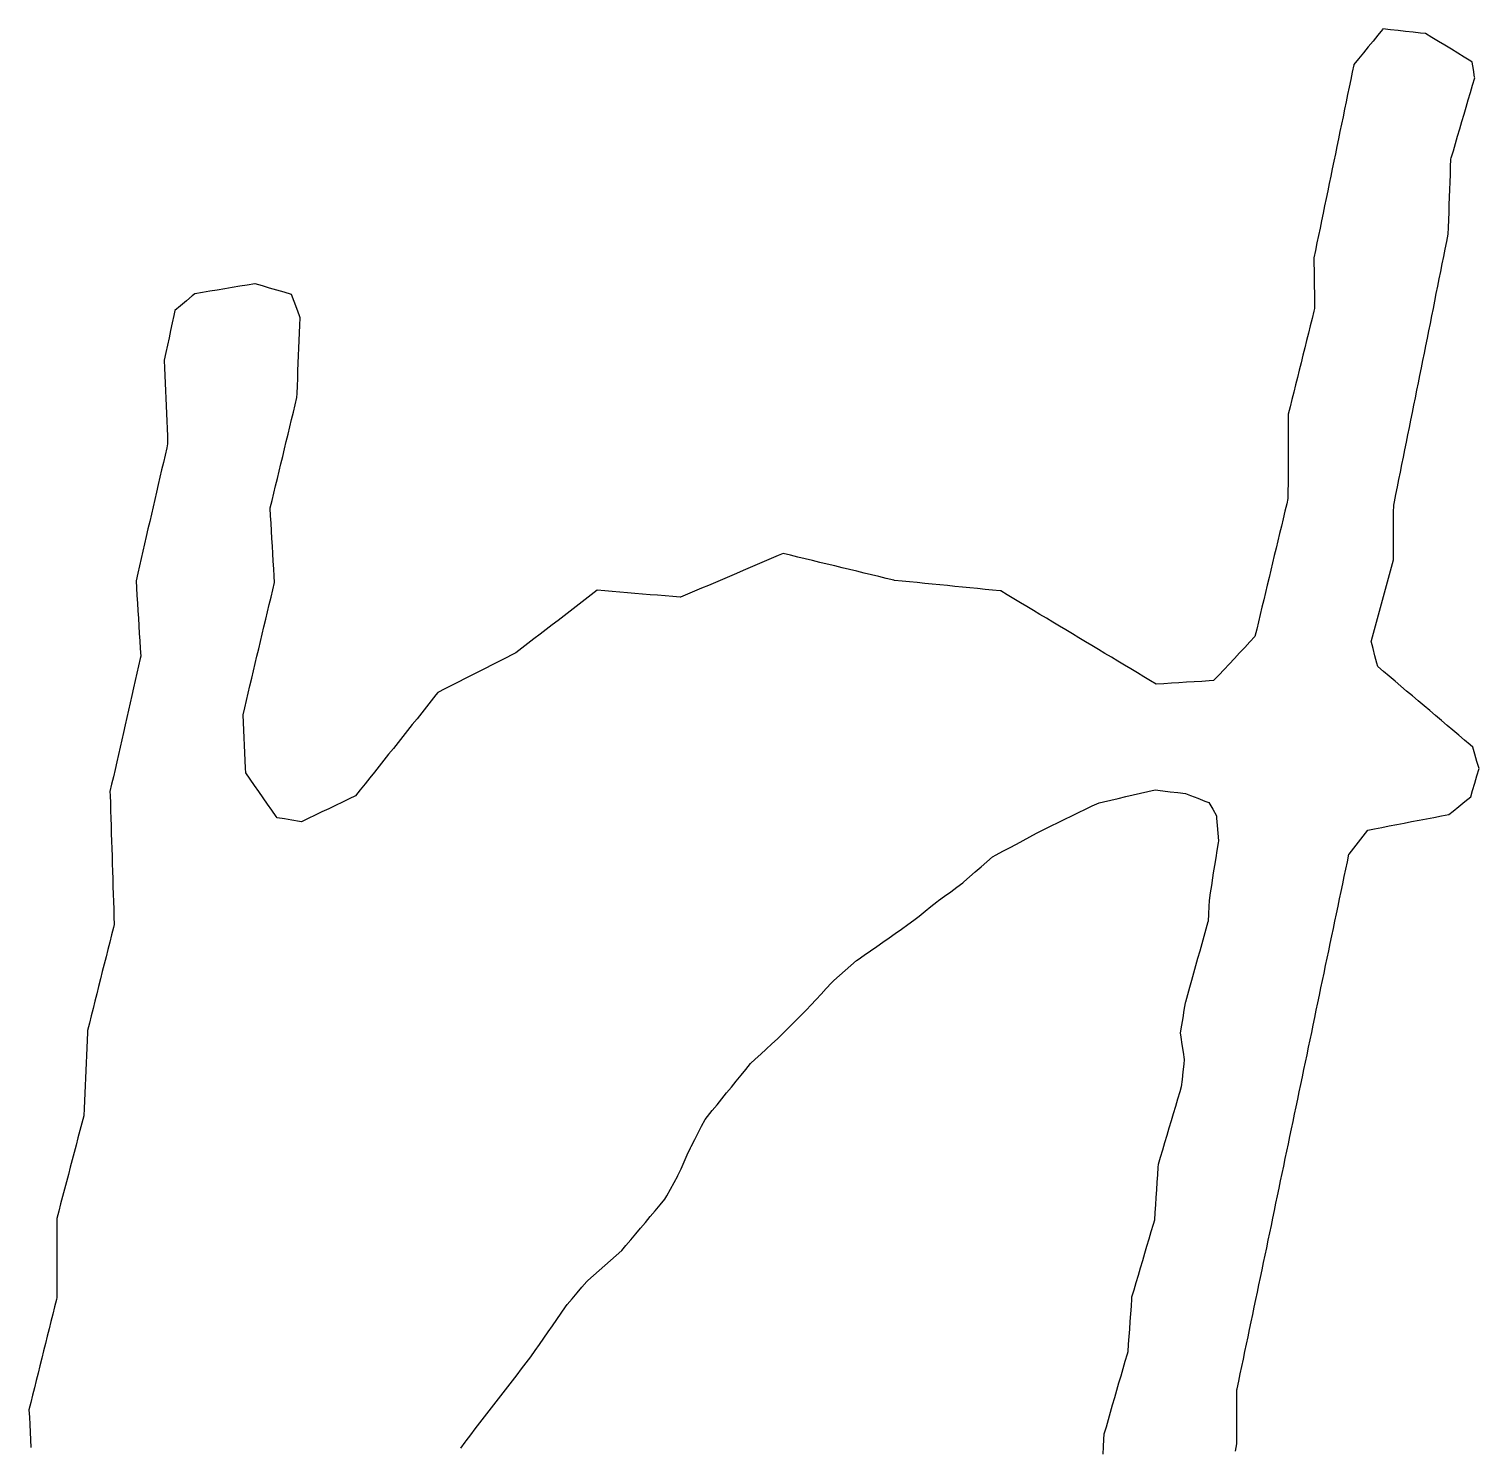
# Model space of a CAD drawing. Header units: millimetres. Extents: x 257 to 2289, y 96 to 1983.
# Drawn here: x 1340.1 to 1531.2, y 1755.3 to 1942.3 of the extents above; entities that cross this region are included whole.
import ezdxf

# ---------------------------------------------------------------- set-up
doc = ezdxf.new("R2010")
doc.units = ezdxf.units.MM
for name, color, linetype in [('ALL_HOLES', 1, 'Continuous'), ('ALL_ISLANDS', 7, 'Continuous'), ('OUTLINE_ISLAND_01', 7, 'Continuous'), ('OUTLINE_ISLAND_01_HOLE_104', 1, 'Continuous')]:
    doc.layers.add(name, color=color, linetype=linetype)

msp = doc.modelspace()

# ---------------------------------------------------------------- linework, layer by layer
at = {"layer": 'ALL_HOLES'}
msp.add_lwpolyline([(1396.9924, 1755.1175), (1397.5514, 1755.9466), (1397.6708, 1756.1013), (1398.2817, 1756.893), (1398.8926, 1757.6847), (1399.5035, 1758.4764), (1400.1144, 1759.2681), (1400.7254, 1760.0598), (1401.3363, 1760.8515), (1401.9472, 1761.6432), (1402.5581, 1762.435), (1403.169, 1763.2267), (1403.7799, 1764.0184), (1404.3908, 1764.8101), (1405.0017, 1765.6018), (1405.6126, 1766.3935), (1406.2235, 1767.1852), (1406.7842, 1767.997), (1407.3524, 1768.8199), (1407.9207, 1769.6427), (1408.4889, 1770.4656), (1409.0572, 1771.2884), (1409.6254, 1772.1113), (1410.1937, 1772.9341), (1410.762, 1773.757), (1411.0188, 1774.064), (1411.6605, 1774.8309), (1412.3022, 1775.5979), (1412.9439, 1776.3648), (1413.5857, 1777.1318), (1413.7041, 1777.236), (1414.4546, 1777.8969), (1415.2051, 1778.5577), (1415.9557, 1779.2186), (1416.7062, 1779.8794), (1417.4567, 1780.5402), (1418.2072, 1781.2011), (1418.7483, 1781.847), (1419.3905, 1782.6136), (1420.0327, 1783.3801), (1420.6748, 1784.1467), (1421.317, 1784.9133), (1421.9592, 1785.6798), (1422.6013, 1786.4464), (1423.2435, 1787.213), (1423.8857, 1787.9795), (1424.13, 1788.4202), (1424.6148, 1789.2948), (1425.0997, 1790.1694), (1425.5846, 1791.044), (1425.5994, 1791.0768), (1426.0119, 1791.9878), (1426.4244, 1792.8987), (1426.8369, 1793.8097), (1427.2495, 1794.7206), (1427.3581, 1794.9328), (1427.814, 1795.8228), (1428.2698, 1796.7129), (1428.7256, 1797.603), (1429.1815, 1798.493), (1429.4945, 1798.8775), (1430.1259, 1799.653), (1430.7572, 1800.4285), (1431.3886, 1801.204), (1432.0199, 1801.9795), (1432.6513, 1802.755), (1433.2826, 1803.5305), (1433.914, 1804.306), (1434.5453, 1805.0815), (1435.1767, 1805.857), (1435.7797, 1806.4129), (1436.5148, 1807.0908), (1437.25, 1807.7687), (1437.9852, 1808.4466), (1438.7204, 1809.1245), (1439.0122, 1809.4138), (1439.7223, 1810.1178), (1440.4324, 1810.8219), (1441.1426, 1811.526), (1441.8527, 1812.2301), (1442.5628, 1812.9341), (1443.126, 1813.549), (1443.8013, 1814.2865), (1444.4767, 1815.024), (1445.1521, 1815.7614), (1445.8275, 1816.4989), (1446.1553, 1816.7873), (1446.906, 1817.448), (1447.6567, 1818.1086), (1448.4074, 1818.7692), (1449.1581, 1819.4299), (1449.3469, 1819.5629), (1450.1643, 1820.139), (1450.9817, 1820.7151), (1451.7991, 1821.2912), (1452.6165, 1821.8673), (1453.4338, 1822.4434), (1454.2512, 1823.0195), (1455.0686, 1823.5956), (1455.886, 1824.1717), (1456.7034, 1824.7478), (1457.3989, 1825.3091), (1458.1772, 1825.9371), (1458.9554, 1826.5651), (1459.7336, 1827.1931), (1459.9354, 1827.34), (1460.7441, 1827.9282), (1461.5528, 1828.5165), (1462.3614, 1829.1048), (1463.1701, 1829.6931), (1463.2947, 1829.8023), (1464.0468, 1830.4613), (1464.7989, 1831.1204), (1465.551, 1831.7795), (1466.303, 1832.4385), (1467.0551, 1833.0976), (1467.5644, 1833.3721), (1468.4447, 1833.8465), (1469.325, 1834.3209), (1470.2052, 1834.7954), (1471.0855, 1835.2698), (1471.9658, 1835.7442), (1472.8461, 1836.2187), (1473.7264, 1836.6931), (1473.9104, 1836.7818), (1474.8113, 1837.2159), (1475.7122, 1837.65), (1476.613, 1838.0841), (1477.5139, 1838.5182), (1478.4148, 1838.9522), (1479.3156, 1839.3863), (1480.2165, 1839.8204), (1481.1174, 1840.2545), (1481.6983, 1840.3867), (1482.6734, 1840.6084), (1483.6485, 1840.8302), (1484.6237, 1841.0519), (1485.5988, 1841.2737), (1486.5739, 1841.4954), (1487.549, 1841.7172), (1488.5241, 1841.9389), (1489.5047, 1841.8222), (1490.4977, 1841.7041), (1491.4907, 1841.5859), (1492.4837, 1841.4678), (1493.1797, 1841.1977), (1494.112, 1840.8359), (1495.0442, 1840.4741), (1495.5908, 1840.262), (1496.0869, 1839.3937), (1496.5831, 1838.5255), (1496.6088, 1838.235), (1496.6968, 1837.2389), (1496.7849, 1836.2428), (1496.873, 1835.2466), (1496.8222, 1834.9492), (1496.6539, 1833.9635), (1496.4856, 1832.9777), (1496.3173, 1831.992), (1496.149, 1831.0063), (1496.0518, 1830.3363), (1495.9081, 1829.3467), (1495.7645, 1828.3571), (1495.6209, 1827.3674), (1495.579, 1826.5776), (1495.526, 1825.579), (1495.4731, 1824.5804), (1495.4592, 1824.531), (1495.1885, 1823.5683), (1494.9178, 1822.6057), (1494.6472, 1821.643), (1494.3765, 1820.6803), (1494.1058, 1819.7177), (1493.8352, 1818.755), (1493.5645, 1817.7923), (1493.2938, 1816.8296), (1493.0232, 1815.867), (1492.7525, 1814.9043), (1492.4818, 1813.9416), (1492.4692, 1813.8677), (1492.3009, 1812.882), (1492.1326, 1811.8962), (1491.9643, 1810.9105), (1491.7961, 1809.9247), (1491.8861, 1809.3384), (1492.0379, 1808.35), (1492.1898, 1807.3616), (1492.3416, 1806.3732), (1492.2713, 1805.7583), (1492.1578, 1804.7648), (1492.0443, 1803.7713), (1491.9308, 1802.7777), (1491.735, 1802.1167), (1491.4509, 1801.1579), (1491.1668, 1800.1991), (1490.8827, 1799.2403), (1490.5987, 1798.2815), (1490.3146, 1797.3227), (1490.0305, 1796.3639), (1489.7464, 1795.4051), (1489.4623, 1794.4463), (1489.1783, 1793.4875), (1488.8942, 1792.5287), (1488.8716, 1792.1987), (1488.8034, 1791.201), (1488.7353, 1790.2033), (1488.6671, 1789.2056), (1488.5989, 1788.208), (1488.5307, 1787.2103), (1488.4625, 1786.2126), (1488.3944, 1785.2149), (1488.2207, 1784.6233), (1487.9392, 1783.6637), (1487.6576, 1782.7042), (1487.376, 1781.7446), (1487.0944, 1780.7851), (1486.8129, 1779.8256), (1486.5313, 1778.866), (1486.2497, 1777.9065), (1485.9681, 1776.947), (1485.6865, 1775.9874), (1485.405, 1775.0279), (1485.3913, 1774.8385), (1485.3195, 1773.8411), (1485.2477, 1772.8437), (1485.1758, 1771.8463), (1485.104, 1770.8489), (1485.0321, 1769.8515), (1484.9603, 1768.854), (1484.8885, 1767.8566), (1484.795, 1767.5324), (1484.5182, 1766.5715), (1484.2414, 1765.6106), (1483.9645, 1764.6496), (1483.6877, 1763.6887), (1483.4109, 1762.7278), (1483.134, 1761.7669), (1482.8572, 1760.806), (1482.5804, 1759.8451), (1482.3035, 1758.8841), (1482.0267, 1757.9232), (1481.7499, 1756.9623), (1481.7124, 1756.3261), (1481.6535, 1755.3278), (1481.5947, 1754.3296)], dxfattribs=at)
at = {"layer": 'ALL_ISLANDS'}
msp.add_lwpolyline([(1499.0964, 1754.7437), (1499.2843, 1755.7259), (1499.2843, 1755.8219), (1499.2845, 1756.8219), (1499.2848, 1757.8219), (1499.285, 1758.8219), (1499.2853, 1759.8219), (1499.2855, 1760.8219), (1499.2857, 1761.8219), (1499.286, 1762.8219), (1499.3174, 1762.9721), (1499.5219, 1763.951), (1499.7264, 1764.9299), (1499.9308, 1765.9087), (1500.1353, 1766.8876), (1500.3398, 1767.8665), (1500.5443, 1768.8454), (1500.7488, 1769.8242), (1500.9533, 1770.8031), (1501.1578, 1771.782), (1501.3623, 1772.7608), (1501.5668, 1773.7397), (1501.7712, 1774.7186), (1501.9757, 1775.6974), (1502.1802, 1776.6763), (1502.3847, 1777.6552), (1502.5892, 1778.634), (1502.7937, 1779.6129), (1502.9982, 1780.5918), (1503.2027, 1781.5706), (1503.4072, 1782.5495), (1503.6117, 1783.5284), (1503.8161, 1784.5073), (1504.0206, 1785.4861), (1504.2251, 1786.465), (1504.4296, 1787.4439), (1504.6341, 1788.4227), (1504.8386, 1789.4016), (1505.0431, 1790.3805), (1505.2476, 1791.3593), (1505.4521, 1792.3382), (1505.6565, 1793.3171), (1505.861, 1794.2959), (1506.0655, 1795.2748), (1506.27, 1796.2537), (1506.4745, 1797.2326), (1506.679, 1798.2114), (1506.8835, 1799.1903), (1507.088, 1800.1692), (1507.2925, 1801.148), (1507.4969, 1802.1269), (1507.7014, 1803.1058), (1507.9059, 1804.0846), (1508.1104, 1805.0635), (1508.3149, 1806.0424), (1508.5194, 1807.0212), (1508.7239, 1808.0001), (1508.9284, 1808.979), (1509.1329, 1809.9578), (1509.3374, 1810.9367), (1509.5418, 1811.9156), (1509.7463, 1812.8945), (1509.9508, 1813.8733), (1510.1553, 1814.8522), (1510.3598, 1815.8311), (1510.5643, 1816.8099), (1510.7688, 1817.7888), (1510.9733, 1818.7677), (1511.1778, 1819.7465), (1511.3822, 1820.7254), (1511.5867, 1821.7043), (1511.7912, 1822.6831), (1511.9957, 1823.662), (1512.2002, 1824.6409), (1512.4047, 1825.6197), (1512.6092, 1826.5986), (1512.8137, 1827.5775), (1513.0182, 1828.5564), (1513.2226, 1829.5352), (1513.4271, 1830.5141), (1513.6316, 1831.493), (1513.8361, 1832.4718), (1514.0406, 1833.4507), (1514.0697, 1833.4882), (1514.6825, 1834.2785), (1515.2952, 1835.0688), (1515.908, 1835.859), (1516.5207, 1836.6493), (1517.3969, 1836.8169), (1518.3791, 1837.0047), (1519.3613, 1837.1926), (1520.3435, 1837.3805), (1521.3257, 1837.5684), (1522.3079, 1837.7562), (1523.29, 1837.9441), (1524.2722, 1838.132), (1525.2544, 1838.3198), (1526.2366, 1838.5077), (1527.2188, 1838.6956), (1527.7698, 1839.1414), (1528.5471, 1839.7705), (1529.3245, 1840.3996), (1530.1018, 1841.0286), (1530.3491, 1841.877), (1530.6289, 1842.8371), (1530.9086, 1843.7971), (1531.1884, 1844.7572), (1530.9189, 1845.6768), (1530.6377, 1846.6365), (1530.3565, 1847.5961), (1530.0394, 1847.8653), (1529.277, 1848.5124), (1528.5146, 1849.1595), (1527.7522, 1849.8066), (1526.9898, 1850.4537), (1526.2274, 1851.1008), (1525.465, 1851.7479), (1524.7026, 1852.395), (1523.9402, 1853.0421), (1523.1778, 1853.6892), (1522.4154, 1854.3364), (1521.653, 1854.9835), (1520.8906, 1855.6306), (1520.1282, 1856.2777), (1519.3658, 1856.9248), (1518.6034, 1857.5719), (1517.841, 1858.219), (1517.727, 1858.6612), (1517.4775, 1859.6296), (1517.228, 1860.598), (1516.9785, 1861.5664), (1517.006, 1861.6667), (1517.2701, 1862.6312), (1517.5343, 1863.5957), (1517.7984, 1864.5602), (1518.0626, 1865.5247), (1518.3267, 1866.4891), (1518.5909, 1867.4536), (1518.855, 1868.4181), (1519.1192, 1869.3826), (1519.3833, 1870.3471), (1519.6475, 1871.3116), (1519.9117, 1872.276), (1519.9127, 1872.5089), (1519.9171, 1873.5089), (1519.9216, 1874.5089), (1519.926, 1875.5089), (1519.9305, 1876.5089), (1519.9349, 1877.5089), (1519.9393, 1878.5089), (1519.9438, 1879.5088), (1520.0304, 1879.9385), (1520.2281, 1880.9188), (1520.4257, 1881.8991), (1520.6234, 1882.8794), (1520.821, 1883.8596), (1521.0186, 1884.8399), (1521.2163, 1885.8202), (1521.4139, 1886.8005), (1521.6116, 1887.7807), (1521.8092, 1888.761), (1522.0069, 1889.7413), (1522.2045, 1890.7216), (1522.4021, 1891.7018), (1522.5998, 1892.6821), (1522.7974, 1893.6624), (1522.9951, 1894.6426), (1523.1927, 1895.6229), (1523.3904, 1896.6032), (1523.588, 1897.5835), (1523.7857, 1898.5637), (1523.9833, 1899.544), (1524.1809, 1900.5243), (1524.3786, 1901.5046), (1524.5762, 1902.4848), (1524.7739, 1903.4651), (1524.9715, 1904.4454), (1525.1692, 1905.4257), (1525.3668, 1906.4059), (1525.5644, 1907.3862), (1525.7621, 1908.3665), (1525.9597, 1909.3468), (1526.1574, 1910.327), (1526.355, 1911.3073), (1526.5527, 1912.2876), (1526.7503, 1913.2679), (1526.9479, 1914.2481), (1527.1456, 1915.2284), (1527.1752, 1916.11), (1527.2088, 1917.1095), (1527.2423, 1918.1089), (1527.2759, 1919.1084), (1527.3095, 1920.1078), (1527.343, 1921.1072), (1527.3766, 1922.1067), (1527.4102, 1923.1061), (1527.4437, 1924.1055), (1527.4773, 1925.105), (1527.5275, 1925.2764), (1527.8084, 1926.2361), (1528.0893, 1927.1959), (1528.3703, 1928.1556), (1528.6512, 1929.1153), (1528.9321, 1930.075), (1529.213, 1931.0348), (1529.494, 1931.9945), (1529.7749, 1932.9542), (1530.0558, 1933.914), (1530.3367, 1934.8737), (1530.6177, 1935.8334), (1530.5997, 1935.9543), (1530.4525, 1936.9434), (1530.3052, 1937.9325), (1530.1065, 1938.0533), (1529.2521, 1938.573), (1528.3977, 1939.0926), (1527.5433, 1939.6122), (1526.6889, 1940.1318), (1525.8345, 1940.6514), (1524.9801, 1941.171), (1524.1257, 1941.6906), (1523.4993, 1941.7574), (1522.505, 1941.8634), (1521.5106, 1941.9694), (1520.5162, 1942.0754), (1519.5219, 1942.1814), (1518.5275, 1942.2874), (1518.4882, 1942.2394), (1517.8545, 1941.4659), (1517.2207, 1940.6924), (1516.5869, 1939.9189), (1515.9531, 1939.1454), (1515.3193, 1938.3719), (1514.6856, 1937.5983), (1514.6806, 1937.5742), (1514.4785, 1936.5949), (1514.2763, 1935.6155), (1514.0742, 1934.6362), (1513.872, 1933.6568), (1513.6699, 1932.6775), (1513.4677, 1931.6981), (1513.2656, 1930.7188), (1513.0635, 1929.7394), (1512.8613, 1928.76), (1512.6592, 1927.7807), (1512.457, 1926.8013), (1512.2549, 1925.822), (1512.0528, 1924.8426), (1511.8506, 1923.8633), (1511.6485, 1922.8839), (1511.4463, 1921.9045), (1511.2442, 1920.9252), (1511.0421, 1919.9458), (1510.8399, 1918.9665), (1510.6378, 1917.9871), (1510.4356, 1917.0078), (1510.2335, 1916.0284), (1510.0314, 1915.049), (1509.8292, 1914.0697), (1509.6271, 1913.0903), (1509.4249, 1912.111), (1509.4351, 1911.4117), (1509.4497, 1910.4118), (1509.4643, 1909.4119), (1509.4789, 1908.412), (1509.4935, 1907.4121), (1509.5081, 1906.4122), (1509.5227, 1905.4123), (1509.438, 1905.0732), (1509.1957, 1904.103), (1508.9534, 1903.1327), (1508.7112, 1902.1625), (1508.4689, 1901.1923), (1508.2266, 1900.2221), (1507.9843, 1899.2519), (1507.742, 1898.2817), (1507.4998, 1897.3115), (1507.2575, 1896.3413), (1507.0152, 1895.3711), (1506.7729, 1894.4009), (1506.5307, 1893.4307), (1506.2884, 1892.4605), (1506.0461, 1891.4903), (1506.0456, 1891.3536), (1506.042, 1890.3536), (1506.0384, 1889.3536), (1506.0348, 1888.3536), (1506.0312, 1887.3536), (1506.0276, 1886.3537), (1506.024, 1885.3537), (1506.0204, 1884.3537), (1506.0168, 1883.3537), (1506.0132, 1882.3537), (1506.0096, 1881.3537), (1506.006, 1880.3537), (1505.8392, 1879.6566), (1505.6064, 1878.684), (1505.3737, 1877.7115), (1505.141, 1876.7389), (1504.9083, 1875.7664), (1504.6756, 1874.7938), (1504.4429, 1873.8213), (1504.2102, 1872.8487), (1503.9775, 1871.8762), (1503.7448, 1870.9037), (1503.512, 1869.9311), (1503.2793, 1868.9586), (1503.0466, 1867.986), (1502.8139, 1867.0135), (1502.5812, 1866.0409), (1502.3485, 1865.0684), (1502.1158, 1864.0958), (1501.8831, 1863.1233), (1501.6504, 1862.1507), (1501.0033, 1861.4611), (1500.319, 1860.7319), (1499.6347, 1860.0026), (1498.9505, 1859.2734), (1498.2662, 1858.5442), (1497.5819, 1857.8149), (1496.8977, 1857.0857), (1496.2134, 1856.3565), (1495.6334, 1856.3207), (1494.6352, 1856.2591), (1493.6371, 1856.1976), (1492.639, 1856.136), (1491.6409, 1856.0745), (1490.6428, 1856.0129), (1489.6447, 1855.9514), (1488.6466, 1855.8898), (1487.8839, 1856.3473), (1487.0263, 1856.8616), (1486.1687, 1857.3759), (1485.3111, 1857.8902), (1484.4535, 1858.4046), (1483.5959, 1858.9189), (1482.7383, 1859.4332), (1481.8807, 1859.9475), (1481.0231, 1860.4618), (1480.1655, 1860.9762), (1479.3079, 1861.4905), (1478.4503, 1862.0048), (1477.5927, 1862.5191), (1476.7351, 1863.0335), (1475.8775, 1863.5478), (1475.0199, 1864.0621), (1474.1623, 1864.5764), (1473.3047, 1865.0907), (1472.4471, 1865.6051), (1471.5895, 1866.1194), (1470.7319, 1866.6337), (1469.8744, 1867.148), (1469.0168, 1867.6624), (1468.1592, 1868.1767), (1468.0773, 1868.1848), (1467.0822, 1868.2837), (1466.0871, 1868.3825), (1465.092, 1868.4814), (1464.0969, 1868.5802), (1463.1018, 1868.6791), (1462.1067, 1868.778), (1461.1116, 1868.8768), (1460.1165, 1868.9757), (1459.1214, 1869.0745), (1458.1263, 1869.1734), (1457.1312, 1869.2722), (1456.1361, 1869.3711), (1455.1409, 1869.4699), (1454.1458, 1869.5688), (1454.0364, 1869.5952), (1453.0643, 1869.8296), (1452.0921, 1870.064), (1451.12, 1870.2984), (1450.1478, 1870.5328), (1449.1757, 1870.7672), (1448.2036, 1871.0017), (1447.2314, 1871.2361), (1446.2593, 1871.4705), (1445.2872, 1871.7049), (1444.315, 1871.9393), (1443.3429, 1872.1737), (1442.3707, 1872.4081), (1441.3986, 1872.6425), (1440.4265, 1872.8769), (1439.4543, 1873.1113), (1438.8191, 1872.8406), (1437.8992, 1872.4485), (1436.9793, 1872.0564), (1436.0594, 1871.6643), (1435.1395, 1871.2721), (1434.2195, 1870.88), (1433.2996, 1870.4879), (1432.3797, 1870.0958), (1431.4598, 1869.7037), (1430.5399, 1869.3116), (1429.62, 1868.9195), (1428.7, 1868.5273), (1427.7801, 1868.1352), (1426.8602, 1867.7431), (1425.9403, 1867.351), (1425.9146, 1867.3532), (1424.9181, 1867.4366), (1423.9216, 1867.5201), (1422.9251, 1867.6036), (1421.9286, 1867.6871), (1420.9321, 1867.7706), (1419.9356, 1867.8541), (1418.939, 1867.9376), (1417.9425, 1868.0211), (1416.946, 1868.1046), (1415.9495, 1868.1881), (1414.953, 1868.2716), (1414.551, 1867.962), (1413.7586, 1867.352), (1412.9662, 1866.7419), (1412.1739, 1866.1319), (1411.3815, 1865.5218), (1410.5891, 1864.9118), (1409.7968, 1864.3017), (1409.0044, 1863.6917), (1408.212, 1863.0817), (1407.4197, 1862.4716), (1406.6273, 1861.8616), (1405.8349, 1861.2515), (1405.0426, 1860.6415), (1404.2502, 1860.0314), (1403.7755, 1859.7896), (1402.8844, 1859.3358), (1401.9933, 1858.882), (1401.1022, 1858.4282), (1400.2111, 1857.9744), (1399.32, 1857.5206), (1398.4289, 1857.0668), (1397.5378, 1856.613), (1396.6467, 1856.1592), (1395.7556, 1855.7053), (1394.8645, 1855.2515), (1393.9734, 1854.7977), (1393.7049, 1854.461), (1393.0814, 1853.6792), (1392.458, 1852.8973), (1391.8345, 1852.1155), (1391.211, 1851.3336), (1390.5876, 1850.5518), (1389.9641, 1849.7699), (1389.3406, 1848.9881), (1388.7171, 1848.2062), (1388.0937, 1847.4244), (1387.4702, 1846.6425), (1386.8467, 1845.8607), (1386.2233, 1845.0788), (1385.5998, 1844.297), (1384.9763, 1843.5151), (1384.3529, 1842.7333), (1383.7294, 1841.9514), (1383.1059, 1841.1696), (1382.2837, 1840.7719), (1381.3835, 1840.3365), (1380.4832, 1839.9011), (1379.583, 1839.4657), (1378.6827, 1839.0303), (1377.7825, 1838.5949), (1376.8823, 1838.1596), (1375.982, 1837.7242), (1375.7153, 1837.77), (1374.7297, 1837.9394), (1373.7442, 1838.1087), (1372.7586, 1838.2781), (1372.6464, 1838.4387), (1372.0737, 1839.2584), (1371.501, 1840.0782), (1370.9282, 1840.8979), (1370.3555, 1841.7177), (1369.7828, 1842.5374), (1369.2101, 1843.3572), (1368.6373, 1844.1769), (1368.6062, 1844.8294), (1368.5585, 1845.8282), (1368.5107, 1846.8271), (1368.463, 1847.8259), (1368.4153, 1848.8248), (1368.3676, 1849.8237), (1368.3199, 1850.8225), (1368.2722, 1851.8214), (1368.4963, 1852.7647), (1368.7275, 1853.7376), (1368.9586, 1854.7105), (1369.1898, 1855.6834), (1369.421, 1856.6563), (1369.6521, 1857.6293), (1369.8833, 1858.6022), (1370.1145, 1859.5751), (1370.3456, 1860.548), (1370.5768, 1861.5209), (1370.808, 1862.4938), (1371.0391, 1863.4667), (1371.2703, 1864.4397), (1371.5015, 1865.4126), (1371.7326, 1866.3855), (1371.9638, 1867.3584), (1372.195, 1868.3313), (1372.4261, 1869.3042), (1372.3789, 1870.1134), (1372.3207, 1871.1117), (1372.2625, 1872.11), (1372.2042, 1873.1083), (1372.146, 1874.1066), (1372.0878, 1875.1049), (1372.0295, 1876.1032), (1371.9713, 1877.1015), (1371.9131, 1878.0998), (1371.8548, 1879.0981), (1371.8609, 1879.1234), (1372.0954, 1880.0955), (1372.33, 1881.0676), (1372.5645, 1882.0397), (1372.799, 1883.0118), (1373.0336, 1883.9839), (1373.2681, 1884.956), (1373.5026, 1885.9282), (1373.7372, 1886.9003), (1373.9717, 1887.8724), (1374.2062, 1888.8445), (1374.4408, 1889.8166), (1374.6753, 1890.7887), (1374.9098, 1891.7608), (1375.1444, 1892.7329), (1375.3789, 1893.705), (1375.3994, 1894.2162), (1375.4395, 1895.2154), (1375.4796, 1896.2145), (1375.5197, 1897.2137), (1375.5598, 1898.2129), (1375.5999, 1899.2121), (1375.64, 1900.2113), (1375.6801, 1901.2105), (1375.7202, 1902.2097), (1375.7603, 1903.2089), (1375.8004, 1904.2081), (1375.7033, 1904.4683), (1375.3537, 1905.4052), (1375.0041, 1906.3421), (1374.6545, 1907.279), (1373.6978, 1907.5608), (1372.7385, 1907.8433), (1371.7792, 1908.1258), (1370.82, 1908.4083), (1369.8607, 1908.6908), (1369.8184, 1908.6838), (1368.832, 1908.5198), (1367.8455, 1908.3558), (1366.859, 1908.1917), (1365.8726, 1908.0277), (1364.8861, 1907.8637), (1363.8997, 1907.6997), (1362.9132, 1907.5357), (1361.9267, 1907.3717), (1361.5828, 1907.0816), (1360.8185, 1906.4367), (1360.0542, 1905.7919), (1359.2899, 1905.147), (1359.1504, 1904.4987), (1358.94, 1903.5211), (1358.7296, 1902.5435), (1358.5192, 1901.5659), (1358.3088, 1900.5883), (1358.0984, 1899.6107), (1357.888, 1898.633), (1357.8902, 1898.5801), (1357.9312, 1897.581), (1357.9722, 1896.5818), (1358.0133, 1895.5826), (1358.0543, 1894.5835), (1358.0953, 1893.5843), (1358.1364, 1892.5852), (1358.1774, 1891.586), (1358.2184, 1890.5869), (1358.2595, 1889.5877), (1358.3005, 1888.5885), (1358.3415, 1887.5894), (1358.221, 1887.0677), (1357.996, 1886.0933), (1357.771, 1885.1189), (1357.546, 1884.1446), (1357.321, 1883.1702), (1357.096, 1882.1959), (1356.871, 1881.2215), (1356.6459, 1880.2472), (1356.4209, 1879.2728), (1356.1959, 1878.2985), (1355.9709, 1877.3241), (1355.7459, 1876.3497), (1355.5209, 1875.3754), (1355.2959, 1874.401), (1355.0708, 1873.4267), (1354.8458, 1872.4523), (1354.6208, 1871.478), (1354.3958, 1870.5036), (1354.1708, 1869.5293), (1354.2304, 1868.5729), (1354.2927, 1867.5749), (1354.3549, 1866.5768), (1354.4171, 1865.5787), (1354.4794, 1864.5807), (1354.5416, 1863.5826), (1354.6039, 1862.5845), (1354.6661, 1861.5865), (1354.7283, 1860.5884), (1354.7906, 1859.5904), (1354.7209, 1859.2833), (1354.4997, 1858.3081), (1354.2784, 1857.3329), (1354.0572, 1856.3577), (1353.8359, 1855.3824), (1353.6147, 1854.4072), (1353.3934, 1853.432), (1353.1722, 1852.4568), (1352.9509, 1851.4816), (1352.7297, 1850.5064), (1352.5084, 1849.5311), (1352.2872, 1848.5559), (1352.0659, 1847.5807), (1351.8447, 1846.6055), (1351.6234, 1845.6303), (1351.4022, 1844.6551), (1351.1809, 1843.6798), (1350.9597, 1842.7046), (1350.7384, 1841.7294), (1350.755, 1841.2009), (1350.7863, 1840.2014), (1350.8177, 1839.2019), (1350.849, 1838.2024), (1350.8804, 1837.2029), (1350.9117, 1836.2034), (1350.9431, 1835.2038), (1350.9744, 1834.2043), (1351.0058, 1833.2048), (1351.0371, 1832.2053), (1351.0685, 1831.2058), (1351.0998, 1830.2063), (1351.1312, 1829.2068), (1351.1625, 1828.2073), (1351.1939, 1827.2078), (1351.2252, 1826.2083), (1351.2566, 1825.2088), (1351.2879, 1824.2093), (1351.185, 1823.7984), (1350.9421, 1822.8283), (1350.6992, 1821.8583), (1350.4563, 1820.8882), (1350.2134, 1819.9182), (1349.9705, 1818.9481), (1349.7276, 1817.9781), (1349.4847, 1817.008), (1349.2418, 1816.038), (1348.9989, 1815.0679), (1348.756, 1814.0979), (1348.5131, 1813.1278), (1348.2702, 1812.1578), (1348.0273, 1811.1877), (1347.7844, 1810.2177), (1347.7715, 1809.9333), (1347.7264, 1808.9343), (1347.6812, 1807.9353), (1347.6361, 1806.9363), (1347.5909, 1805.9373), (1347.5458, 1804.9384), (1347.5006, 1803.9394), (1347.4555, 1802.9404), (1347.4103, 1801.9414), (1347.3652, 1800.9424), (1347.32, 1799.9435), (1347.2749, 1798.9445), (1347.0223, 1797.9797), (1346.7689, 1797.0123), (1346.5156, 1796.0449), (1346.2623, 1795.0775), (1346.0089, 1794.1102), (1345.7556, 1793.1428), (1345.5023, 1792.1754), (1345.249, 1791.208), (1344.9956, 1790.2406), (1344.7423, 1789.2733), (1344.489, 1788.3059), (1344.2357, 1787.3385), (1343.9823, 1786.3711), (1343.729, 1785.4037), (1343.7297, 1784.9943), (1343.7313, 1783.9943), (1343.733, 1782.9943), (1343.7346, 1781.9943), (1343.7363, 1780.9943), (1343.7379, 1779.9943), (1343.7396, 1778.9943), (1343.7412, 1777.9943), (1343.7429, 1776.9943), (1343.7445, 1775.9943), (1343.7462, 1774.9943), (1343.6843, 1774.7456), (1343.443, 1773.7752), (1343.2016, 1772.8048), (1342.9603, 1771.8343), (1342.7189, 1770.8639), (1342.4775, 1769.8935), (1342.2362, 1768.923), (1341.9948, 1767.9526), (1341.7535, 1766.9822), (1341.5121, 1766.0117), (1341.2708, 1765.0413), (1341.0294, 1764.0708), (1340.788, 1763.1004), (1340.5467, 1762.13), (1340.3053, 1761.1595), (1340.064, 1760.1891), (1340.1082, 1759.2396), (1340.1548, 1758.2406), (1340.2013, 1757.2417), (1340.2479, 1756.2428), (1340.2945, 1755.2439)], dxfattribs=at)
at = {"layer": 'OUTLINE_ISLAND_01'}
msp.add_lwpolyline([(1499.0964, 1754.7437), (1499.2843, 1755.7259), (1499.2843, 1755.8219), (1499.2845, 1756.8219), (1499.2848, 1757.8219), (1499.285, 1758.8219), (1499.2853, 1759.8219), (1499.2855, 1760.8219), (1499.2857, 1761.8219), (1499.286, 1762.8219), (1499.3174, 1762.9721), (1499.5219, 1763.951), (1499.7264, 1764.9299), (1499.9308, 1765.9087), (1500.1353, 1766.8876), (1500.3398, 1767.8665), (1500.5443, 1768.8454), (1500.7488, 1769.8242), (1500.9533, 1770.8031), (1501.1578, 1771.782), (1501.3623, 1772.7608), (1501.5668, 1773.7397), (1501.7712, 1774.7186), (1501.9757, 1775.6974), (1502.1802, 1776.6763), (1502.3847, 1777.6552), (1502.5892, 1778.634), (1502.7937, 1779.6129), (1502.9982, 1780.5918), (1503.2027, 1781.5706), (1503.4072, 1782.5495), (1503.6117, 1783.5284), (1503.8161, 1784.5073), (1504.0206, 1785.4861), (1504.2251, 1786.465), (1504.4296, 1787.4439), (1504.6341, 1788.4227), (1504.8386, 1789.4016), (1505.0431, 1790.3805), (1505.2476, 1791.3593), (1505.4521, 1792.3382), (1505.6565, 1793.3171), (1505.861, 1794.2959), (1506.0655, 1795.2748), (1506.27, 1796.2537), (1506.4745, 1797.2326), (1506.679, 1798.2114), (1506.8835, 1799.1903), (1507.088, 1800.1692), (1507.2925, 1801.148), (1507.4969, 1802.1269), (1507.7014, 1803.1058), (1507.9059, 1804.0846), (1508.1104, 1805.0635), (1508.3149, 1806.0424), (1508.5194, 1807.0212), (1508.7239, 1808.0001), (1508.9284, 1808.979), (1509.1329, 1809.9578), (1509.3374, 1810.9367), (1509.5418, 1811.9156), (1509.7463, 1812.8945), (1509.9508, 1813.8733), (1510.1553, 1814.8522), (1510.3598, 1815.8311), (1510.5643, 1816.8099), (1510.7688, 1817.7888), (1510.9733, 1818.7677), (1511.1778, 1819.7465), (1511.3822, 1820.7254), (1511.5867, 1821.7043), (1511.7912, 1822.6831), (1511.9957, 1823.662), (1512.2002, 1824.6409), (1512.4047, 1825.6197), (1512.6092, 1826.5986), (1512.8137, 1827.5775), (1513.0182, 1828.5564), (1513.2226, 1829.5352), (1513.4271, 1830.5141), (1513.6316, 1831.493), (1513.8361, 1832.4718), (1514.0406, 1833.4507), (1514.0697, 1833.4882), (1514.6825, 1834.2785), (1515.2952, 1835.0688), (1515.908, 1835.859), (1516.5207, 1836.6493), (1517.3969, 1836.8169), (1518.3791, 1837.0047), (1519.3613, 1837.1926), (1520.3435, 1837.3805), (1521.3257, 1837.5684), (1522.3079, 1837.7562), (1523.29, 1837.9441), (1524.2722, 1838.132), (1525.2544, 1838.3198), (1526.2366, 1838.5077), (1527.2188, 1838.6956), (1527.7698, 1839.1414), (1528.5471, 1839.7705), (1529.3245, 1840.3996), (1530.1018, 1841.0286), (1530.3491, 1841.877), (1530.6289, 1842.8371), (1530.9086, 1843.7971), (1531.1884, 1844.7572), (1530.9189, 1845.6768), (1530.6377, 1846.6365), (1530.3565, 1847.5961), (1530.0394, 1847.8653), (1529.277, 1848.5124), (1528.5146, 1849.1595), (1527.7522, 1849.8066), (1526.9898, 1850.4537), (1526.2274, 1851.1008), (1525.465, 1851.7479), (1524.7026, 1852.395), (1523.9402, 1853.0421), (1523.1778, 1853.6892), (1522.4154, 1854.3364), (1521.653, 1854.9835), (1520.8906, 1855.6306), (1520.1282, 1856.2777), (1519.3658, 1856.9248), (1518.6034, 1857.5719), (1517.841, 1858.219), (1517.727, 1858.6612), (1517.4775, 1859.6296), (1517.228, 1860.598), (1516.9785, 1861.5664), (1517.006, 1861.6667), (1517.2701, 1862.6312), (1517.5343, 1863.5957), (1517.7984, 1864.5602), (1518.0626, 1865.5247), (1518.3267, 1866.4891), (1518.5909, 1867.4536), (1518.855, 1868.4181), (1519.1192, 1869.3826), (1519.3833, 1870.3471), (1519.6475, 1871.3116), (1519.9117, 1872.276), (1519.9127, 1872.5089), (1519.9171, 1873.5089), (1519.9216, 1874.5089), (1519.926, 1875.5089), (1519.9305, 1876.5089), (1519.9349, 1877.5089), (1519.9393, 1878.5089), (1519.9438, 1879.5088), (1520.0304, 1879.9385), (1520.2281, 1880.9188), (1520.4257, 1881.8991), (1520.6234, 1882.8794), (1520.821, 1883.8596), (1521.0186, 1884.8399), (1521.2163, 1885.8202), (1521.4139, 1886.8005), (1521.6116, 1887.7807), (1521.8092, 1888.761), (1522.0069, 1889.7413), (1522.2045, 1890.7216), (1522.4021, 1891.7018), (1522.5998, 1892.6821), (1522.7974, 1893.6624), (1522.9951, 1894.6426), (1523.1927, 1895.6229), (1523.3904, 1896.6032), (1523.588, 1897.5835), (1523.7857, 1898.5637), (1523.9833, 1899.544), (1524.1809, 1900.5243), (1524.3786, 1901.5046), (1524.5762, 1902.4848), (1524.7739, 1903.4651), (1524.9715, 1904.4454), (1525.1692, 1905.4257), (1525.3668, 1906.4059), (1525.5644, 1907.3862), (1525.7621, 1908.3665), (1525.9597, 1909.3468), (1526.1574, 1910.327), (1526.355, 1911.3073), (1526.5527, 1912.2876), (1526.7503, 1913.2679), (1526.9479, 1914.2481), (1527.1456, 1915.2284), (1527.1752, 1916.11), (1527.2088, 1917.1095), (1527.2423, 1918.1089), (1527.2759, 1919.1084), (1527.3095, 1920.1078), (1527.343, 1921.1072), (1527.3766, 1922.1067), (1527.4102, 1923.1061), (1527.4437, 1924.1055), (1527.4773, 1925.105), (1527.5275, 1925.2764), (1527.8084, 1926.2361), (1528.0893, 1927.1959), (1528.3703, 1928.1556), (1528.6512, 1929.1153), (1528.9321, 1930.075), (1529.213, 1931.0348), (1529.494, 1931.9945), (1529.7749, 1932.9542), (1530.0558, 1933.914), (1530.3367, 1934.8737), (1530.6177, 1935.8334), (1530.5997, 1935.9543), (1530.4525, 1936.9434), (1530.3052, 1937.9325), (1530.1065, 1938.0533), (1529.2521, 1938.573), (1528.3977, 1939.0926), (1527.5433, 1939.6122), (1526.6889, 1940.1318), (1525.8345, 1940.6514), (1524.9801, 1941.171), (1524.1257, 1941.6906), (1523.4993, 1941.7574), (1522.505, 1941.8634), (1521.5106, 1941.9694), (1520.5162, 1942.0754), (1519.5219, 1942.1814), (1518.5275, 1942.2874), (1518.4882, 1942.2394), (1517.8545, 1941.4659), (1517.2207, 1940.6924), (1516.5869, 1939.9189), (1515.9531, 1939.1454), (1515.3193, 1938.3719), (1514.6856, 1937.5983), (1514.6806, 1937.5742), (1514.4785, 1936.5949), (1514.2763, 1935.6155), (1514.0742, 1934.6362), (1513.872, 1933.6568), (1513.6699, 1932.6775), (1513.4677, 1931.6981), (1513.2656, 1930.7188), (1513.0635, 1929.7394), (1512.8613, 1928.76), (1512.6592, 1927.7807), (1512.457, 1926.8013), (1512.2549, 1925.822), (1512.0528, 1924.8426), (1511.8506, 1923.8633), (1511.6485, 1922.8839), (1511.4463, 1921.9045), (1511.2442, 1920.9252), (1511.0421, 1919.9458), (1510.8399, 1918.9665), (1510.6378, 1917.9871), (1510.4356, 1917.0078), (1510.2335, 1916.0284), (1510.0314, 1915.049), (1509.8292, 1914.0697), (1509.6271, 1913.0903), (1509.4249, 1912.111), (1509.4351, 1911.4117), (1509.4497, 1910.4118), (1509.4643, 1909.4119), (1509.4789, 1908.412), (1509.4935, 1907.4121), (1509.5081, 1906.4122), (1509.5227, 1905.4123), (1509.438, 1905.0732), (1509.1957, 1904.103), (1508.9534, 1903.1327), (1508.7112, 1902.1625), (1508.4689, 1901.1923), (1508.2266, 1900.2221), (1507.9843, 1899.2519), (1507.742, 1898.2817), (1507.4998, 1897.3115), (1507.2575, 1896.3413), (1507.0152, 1895.3711), (1506.7729, 1894.4009), (1506.5307, 1893.4307), (1506.2884, 1892.4605), (1506.0461, 1891.4903), (1506.0456, 1891.3536), (1506.042, 1890.3536), (1506.0384, 1889.3536), (1506.0348, 1888.3536), (1506.0312, 1887.3536), (1506.0276, 1886.3537), (1506.024, 1885.3537), (1506.0204, 1884.3537), (1506.0168, 1883.3537), (1506.0132, 1882.3537), (1506.0096, 1881.3537), (1506.006, 1880.3537), (1505.8392, 1879.6566), (1505.6064, 1878.684), (1505.3737, 1877.7115), (1505.141, 1876.7389), (1504.9083, 1875.7664), (1504.6756, 1874.7938), (1504.4429, 1873.8213), (1504.2102, 1872.8487), (1503.9775, 1871.8762), (1503.7448, 1870.9037), (1503.512, 1869.9311), (1503.2793, 1868.9586), (1503.0466, 1867.986), (1502.8139, 1867.0135), (1502.5812, 1866.0409), (1502.3485, 1865.0684), (1502.1158, 1864.0958), (1501.8831, 1863.1233), (1501.6504, 1862.1507), (1501.0033, 1861.4611), (1500.319, 1860.7319), (1499.6347, 1860.0026), (1498.9505, 1859.2734), (1498.2662, 1858.5442), (1497.5819, 1857.8149), (1496.8977, 1857.0857), (1496.2134, 1856.3565), (1495.6334, 1856.3207), (1494.6352, 1856.2591), (1493.6371, 1856.1976), (1492.639, 1856.136), (1491.6409, 1856.0745), (1490.6428, 1856.0129), (1489.6447, 1855.9514), (1488.6466, 1855.8898), (1487.8839, 1856.3473), (1487.0263, 1856.8616), (1486.1687, 1857.3759), (1485.3111, 1857.8902), (1484.4535, 1858.4046), (1483.5959, 1858.9189), (1482.7383, 1859.4332), (1481.8807, 1859.9475), (1481.0231, 1860.4618), (1480.1655, 1860.9762), (1479.3079, 1861.4905), (1478.4503, 1862.0048), (1477.5927, 1862.5191), (1476.7351, 1863.0335), (1475.8775, 1863.5478), (1475.0199, 1864.0621), (1474.1623, 1864.5764), (1473.3047, 1865.0907), (1472.4471, 1865.6051), (1471.5895, 1866.1194), (1470.7319, 1866.6337), (1469.8744, 1867.148), (1469.0168, 1867.6624), (1468.1592, 1868.1767), (1468.0773, 1868.1848), (1467.0822, 1868.2837), (1466.0871, 1868.3825), (1465.092, 1868.4814), (1464.0969, 1868.5802), (1463.1018, 1868.6791), (1462.1067, 1868.778), (1461.1116, 1868.8768), (1460.1165, 1868.9757), (1459.1214, 1869.0745), (1458.1263, 1869.1734), (1457.1312, 1869.2722), (1456.1361, 1869.3711), (1455.1409, 1869.4699), (1454.1458, 1869.5688), (1454.0364, 1869.5952), (1453.0643, 1869.8296), (1452.0921, 1870.064), (1451.12, 1870.2984), (1450.1478, 1870.5328), (1449.1757, 1870.7672), (1448.2036, 1871.0017), (1447.2314, 1871.2361), (1446.2593, 1871.4705), (1445.2872, 1871.7049), (1444.315, 1871.9393), (1443.3429, 1872.1737), (1442.3707, 1872.4081), (1441.3986, 1872.6425), (1440.4265, 1872.8769), (1439.4543, 1873.1113), (1438.8191, 1872.8406), (1437.8992, 1872.4485), (1436.9793, 1872.0564), (1436.0594, 1871.6643), (1435.1395, 1871.2721), (1434.2195, 1870.88), (1433.2996, 1870.4879), (1432.3797, 1870.0958), (1431.4598, 1869.7037), (1430.5399, 1869.3116), (1429.62, 1868.9195), (1428.7, 1868.5273), (1427.7801, 1868.1352), (1426.8602, 1867.7431), (1425.9403, 1867.351), (1425.9146, 1867.3532), (1424.9181, 1867.4366), (1423.9216, 1867.5201), (1422.9251, 1867.6036), (1421.9286, 1867.6871), (1420.9321, 1867.7706), (1419.9356, 1867.8541), (1418.939, 1867.9376), (1417.9425, 1868.0211), (1416.946, 1868.1046), (1415.9495, 1868.1881), (1414.953, 1868.2716), (1414.551, 1867.962), (1413.7586, 1867.352), (1412.9662, 1866.7419), (1412.1739, 1866.1319), (1411.3815, 1865.5218), (1410.5891, 1864.9118), (1409.7968, 1864.3017), (1409.0044, 1863.6917), (1408.212, 1863.0817), (1407.4197, 1862.4716), (1406.6273, 1861.8616), (1405.8349, 1861.2515), (1405.0426, 1860.6415), (1404.2502, 1860.0314), (1403.7755, 1859.7896), (1402.8844, 1859.3358), (1401.9933, 1858.882), (1401.1022, 1858.4282), (1400.2111, 1857.9744), (1399.32, 1857.5206), (1398.4289, 1857.0668), (1397.5378, 1856.613), (1396.6467, 1856.1592), (1395.7556, 1855.7053), (1394.8645, 1855.2515), (1393.9734, 1854.7977), (1393.7049, 1854.461), (1393.0814, 1853.6792), (1392.458, 1852.8973), (1391.8345, 1852.1155), (1391.211, 1851.3336), (1390.5876, 1850.5518), (1389.9641, 1849.7699), (1389.3406, 1848.9881), (1388.7171, 1848.2062), (1388.0937, 1847.4244), (1387.4702, 1846.6425), (1386.8467, 1845.8607), (1386.2233, 1845.0788), (1385.5998, 1844.297), (1384.9763, 1843.5151), (1384.3529, 1842.7333), (1383.7294, 1841.9514), (1383.1059, 1841.1696), (1382.2837, 1840.7719), (1381.3835, 1840.3365), (1380.4832, 1839.9011), (1379.583, 1839.4657), (1378.6827, 1839.0303), (1377.7825, 1838.5949), (1376.8823, 1838.1596), (1375.982, 1837.7242), (1375.7153, 1837.77), (1374.7297, 1837.9394), (1373.7442, 1838.1087), (1372.7586, 1838.2781), (1372.6464, 1838.4387), (1372.0737, 1839.2584), (1371.501, 1840.0782), (1370.9282, 1840.8979), (1370.3555, 1841.7177), (1369.7828, 1842.5374), (1369.2101, 1843.3572), (1368.6373, 1844.1769), (1368.6062, 1844.8294), (1368.5585, 1845.8282), (1368.5107, 1846.8271), (1368.463, 1847.8259), (1368.4153, 1848.8248), (1368.3676, 1849.8237), (1368.3199, 1850.8225), (1368.2722, 1851.8214), (1368.4963, 1852.7647), (1368.7275, 1853.7376), (1368.9586, 1854.7105), (1369.1898, 1855.6834), (1369.421, 1856.6563), (1369.6521, 1857.6293), (1369.8833, 1858.6022), (1370.1145, 1859.5751), (1370.3456, 1860.548), (1370.5768, 1861.5209), (1370.808, 1862.4938), (1371.0391, 1863.4667), (1371.2703, 1864.4397), (1371.5015, 1865.4126), (1371.7326, 1866.3855), (1371.9638, 1867.3584), (1372.195, 1868.3313), (1372.4261, 1869.3042), (1372.3789, 1870.1134), (1372.3207, 1871.1117), (1372.2625, 1872.11), (1372.2042, 1873.1083), (1372.146, 1874.1066), (1372.0878, 1875.1049), (1372.0295, 1876.1032), (1371.9713, 1877.1015), (1371.9131, 1878.0998), (1371.8548, 1879.0981), (1371.8609, 1879.1234), (1372.0954, 1880.0955), (1372.33, 1881.0676), (1372.5645, 1882.0397), (1372.799, 1883.0118), (1373.0336, 1883.9839), (1373.2681, 1884.956), (1373.5026, 1885.9282), (1373.7372, 1886.9003), (1373.9717, 1887.8724), (1374.2062, 1888.8445), (1374.4408, 1889.8166), (1374.6753, 1890.7887), (1374.9098, 1891.7608), (1375.1444, 1892.7329), (1375.3789, 1893.705), (1375.3994, 1894.2162), (1375.4395, 1895.2154), (1375.4796, 1896.2145), (1375.5197, 1897.2137), (1375.5598, 1898.2129), (1375.5999, 1899.2121), (1375.64, 1900.2113), (1375.6801, 1901.2105), (1375.7202, 1902.2097), (1375.7603, 1903.2089), (1375.8004, 1904.2081), (1375.7033, 1904.4683), (1375.3537, 1905.4052), (1375.0041, 1906.3421), (1374.6545, 1907.279), (1373.6978, 1907.5608), (1372.7385, 1907.8433), (1371.7792, 1908.1258), (1370.82, 1908.4083), (1369.8607, 1908.6908), (1369.8184, 1908.6838), (1368.832, 1908.5198), (1367.8455, 1908.3558), (1366.859, 1908.1917), (1365.8726, 1908.0277), (1364.8861, 1907.8637), (1363.8997, 1907.6997), (1362.9132, 1907.5357), (1361.9267, 1907.3717), (1361.5828, 1907.0816), (1360.8185, 1906.4367), (1360.0542, 1905.7919), (1359.2899, 1905.147), (1359.1504, 1904.4987), (1358.94, 1903.5211), (1358.7296, 1902.5435), (1358.5192, 1901.5659), (1358.3088, 1900.5883), (1358.0984, 1899.6107), (1357.888, 1898.633), (1357.8902, 1898.5801), (1357.9312, 1897.581), (1357.9722, 1896.5818), (1358.0133, 1895.5826), (1358.0543, 1894.5835), (1358.0953, 1893.5843), (1358.1364, 1892.5852), (1358.1774, 1891.586), (1358.2184, 1890.5869), (1358.2595, 1889.5877), (1358.3005, 1888.5885), (1358.3415, 1887.5894), (1358.221, 1887.0677), (1357.996, 1886.0933), (1357.771, 1885.1189), (1357.546, 1884.1446), (1357.321, 1883.1702), (1357.096, 1882.1959), (1356.871, 1881.2215), (1356.6459, 1880.2472), (1356.4209, 1879.2728), (1356.1959, 1878.2985), (1355.9709, 1877.3241), (1355.7459, 1876.3497), (1355.5209, 1875.3754), (1355.2959, 1874.401), (1355.0708, 1873.4267), (1354.8458, 1872.4523), (1354.6208, 1871.478), (1354.3958, 1870.5036), (1354.1708, 1869.5293), (1354.2304, 1868.5729), (1354.2927, 1867.5749), (1354.3549, 1866.5768), (1354.4171, 1865.5787), (1354.4794, 1864.5807), (1354.5416, 1863.5826), (1354.6039, 1862.5845), (1354.6661, 1861.5865), (1354.7283, 1860.5884), (1354.7906, 1859.5904), (1354.7209, 1859.2833), (1354.4997, 1858.3081), (1354.2784, 1857.3329), (1354.0572, 1856.3577), (1353.8359, 1855.3824), (1353.6147, 1854.4072), (1353.3934, 1853.432), (1353.1722, 1852.4568), (1352.9509, 1851.4816), (1352.7297, 1850.5064), (1352.5084, 1849.5311), (1352.2872, 1848.5559), (1352.0659, 1847.5807), (1351.8447, 1846.6055), (1351.6234, 1845.6303), (1351.4022, 1844.6551), (1351.1809, 1843.6798), (1350.9597, 1842.7046), (1350.7384, 1841.7294), (1350.755, 1841.2009), (1350.7863, 1840.2014), (1350.8177, 1839.2019), (1350.849, 1838.2024), (1350.8804, 1837.2029), (1350.9117, 1836.2034), (1350.9431, 1835.2038), (1350.9744, 1834.2043), (1351.0058, 1833.2048), (1351.0371, 1832.2053), (1351.0685, 1831.2058), (1351.0998, 1830.2063), (1351.1312, 1829.2068), (1351.1625, 1828.2073), (1351.1939, 1827.2078), (1351.2252, 1826.2083), (1351.2566, 1825.2088), (1351.2879, 1824.2093), (1351.185, 1823.7984), (1350.9421, 1822.8283), (1350.6992, 1821.8583), (1350.4563, 1820.8882), (1350.2134, 1819.9182), (1349.9705, 1818.9481), (1349.7276, 1817.9781), (1349.4847, 1817.008), (1349.2418, 1816.038), (1348.9989, 1815.0679), (1348.756, 1814.0979), (1348.5131, 1813.1278), (1348.2702, 1812.1578), (1348.0273, 1811.1877), (1347.7844, 1810.2177), (1347.7715, 1809.9333), (1347.7264, 1808.9343), (1347.6812, 1807.9353), (1347.6361, 1806.9363), (1347.5909, 1805.9373), (1347.5458, 1804.9384), (1347.5006, 1803.9394), (1347.4555, 1802.9404), (1347.4103, 1801.9414), (1347.3652, 1800.9424), (1347.32, 1799.9435), (1347.2749, 1798.9445), (1347.0223, 1797.9797), (1346.7689, 1797.0123), (1346.5156, 1796.0449), (1346.2623, 1795.0775), (1346.0089, 1794.1102), (1345.7556, 1793.1428), (1345.5023, 1792.1754), (1345.249, 1791.208), (1344.9956, 1790.2406), (1344.7423, 1789.2733), (1344.489, 1788.3059), (1344.2357, 1787.3385), (1343.9823, 1786.3711), (1343.729, 1785.4037), (1343.7297, 1784.9943), (1343.7313, 1783.9943), (1343.733, 1782.9943), (1343.7346, 1781.9943), (1343.7363, 1780.9943), (1343.7379, 1779.9943), (1343.7396, 1778.9943), (1343.7412, 1777.9943), (1343.7429, 1776.9943), (1343.7445, 1775.9943), (1343.7462, 1774.9943), (1343.6843, 1774.7456), (1343.443, 1773.7752), (1343.2016, 1772.8048), (1342.9603, 1771.8343), (1342.7189, 1770.8639), (1342.4775, 1769.8935), (1342.2362, 1768.923), (1341.9948, 1767.9526), (1341.7535, 1766.9822), (1341.5121, 1766.0117), (1341.2708, 1765.0413), (1341.0294, 1764.0708), (1340.788, 1763.1004), (1340.5467, 1762.13), (1340.3053, 1761.1595), (1340.064, 1760.1891), (1340.1082, 1759.2396), (1340.1548, 1758.2406), (1340.2013, 1757.2417), (1340.2479, 1756.2428), (1340.2945, 1755.2439)], dxfattribs=at)
at = {"layer": 'OUTLINE_ISLAND_01_HOLE_104'}
msp.add_lwpolyline([(1396.9924, 1755.1175), (1397.5514, 1755.9466), (1397.6708, 1756.1013), (1398.2817, 1756.893), (1398.8926, 1757.6847), (1399.5035, 1758.4764), (1400.1144, 1759.2681), (1400.7254, 1760.0598), (1401.3363, 1760.8515), (1401.9472, 1761.6432), (1402.5581, 1762.435), (1403.169, 1763.2267), (1403.7799, 1764.0184), (1404.3908, 1764.8101), (1405.0017, 1765.6018), (1405.6126, 1766.3935), (1406.2235, 1767.1852), (1406.7842, 1767.997), (1407.3524, 1768.8199), (1407.9207, 1769.6427), (1408.4889, 1770.4656), (1409.0572, 1771.2884), (1409.6254, 1772.1113), (1410.1937, 1772.9341), (1410.762, 1773.757), (1411.0188, 1774.064), (1411.6605, 1774.8309), (1412.3022, 1775.5979), (1412.9439, 1776.3648), (1413.5857, 1777.1318), (1413.7041, 1777.236), (1414.4546, 1777.8969), (1415.2051, 1778.5577), (1415.9557, 1779.2186), (1416.7062, 1779.8794), (1417.4567, 1780.5402), (1418.2072, 1781.2011), (1418.7483, 1781.847), (1419.3905, 1782.6136), (1420.0327, 1783.3801), (1420.6748, 1784.1467), (1421.317, 1784.9133), (1421.9592, 1785.6798), (1422.6013, 1786.4464), (1423.2435, 1787.213), (1423.8857, 1787.9795), (1424.13, 1788.4202), (1424.6148, 1789.2948), (1425.0997, 1790.1694), (1425.5846, 1791.044), (1425.5994, 1791.0768), (1426.0119, 1791.9878), (1426.4244, 1792.8987), (1426.8369, 1793.8097), (1427.2495, 1794.7206), (1427.3581, 1794.9328), (1427.814, 1795.8228), (1428.2698, 1796.7129), (1428.7256, 1797.603), (1429.1815, 1798.493), (1429.4945, 1798.8775), (1430.1259, 1799.653), (1430.7572, 1800.4285), (1431.3886, 1801.204), (1432.0199, 1801.9795), (1432.6513, 1802.755), (1433.2826, 1803.5305), (1433.914, 1804.306), (1434.5453, 1805.0815), (1435.1767, 1805.857), (1435.7797, 1806.4129), (1436.5148, 1807.0908), (1437.25, 1807.7687), (1437.9852, 1808.4466), (1438.7204, 1809.1245), (1439.0122, 1809.4138), (1439.7223, 1810.1178), (1440.4324, 1810.8219), (1441.1426, 1811.526), (1441.8527, 1812.2301), (1442.5628, 1812.9341), (1443.126, 1813.549), (1443.8013, 1814.2865), (1444.4767, 1815.024), (1445.1521, 1815.7614), (1445.8275, 1816.4989), (1446.1553, 1816.7873), (1446.906, 1817.448), (1447.6567, 1818.1086), (1448.4074, 1818.7692), (1449.1581, 1819.4299), (1449.3469, 1819.5629), (1450.1643, 1820.139), (1450.9817, 1820.7151), (1451.7991, 1821.2912), (1452.6165, 1821.8673), (1453.4338, 1822.4434), (1454.2512, 1823.0195), (1455.0686, 1823.5956), (1455.886, 1824.1717), (1456.7034, 1824.7478), (1457.3989, 1825.3091), (1458.1772, 1825.9371), (1458.9554, 1826.5651), (1459.7336, 1827.1931), (1459.9354, 1827.34), (1460.7441, 1827.9282), (1461.5528, 1828.5165), (1462.3614, 1829.1048), (1463.1701, 1829.6931), (1463.2947, 1829.8023), (1464.0468, 1830.4613), (1464.7989, 1831.1204), (1465.551, 1831.7795), (1466.303, 1832.4385), (1467.0551, 1833.0976), (1467.5644, 1833.3721), (1468.4447, 1833.8465), (1469.325, 1834.3209), (1470.2052, 1834.7954), (1471.0855, 1835.2698), (1471.9658, 1835.7442), (1472.8461, 1836.2187), (1473.7264, 1836.6931), (1473.9104, 1836.7818), (1474.8113, 1837.2159), (1475.7122, 1837.65), (1476.613, 1838.0841), (1477.5139, 1838.5182), (1478.4148, 1838.9522), (1479.3156, 1839.3863), (1480.2165, 1839.8204), (1481.1174, 1840.2545), (1481.6983, 1840.3867), (1482.6734, 1840.6084), (1483.6485, 1840.8302), (1484.6237, 1841.0519), (1485.5988, 1841.2737), (1486.5739, 1841.4954), (1487.549, 1841.7172), (1488.5241, 1841.9389), (1489.5047, 1841.8222), (1490.4977, 1841.7041), (1491.4907, 1841.5859), (1492.4837, 1841.4678), (1493.1797, 1841.1977), (1494.112, 1840.8359), (1495.0442, 1840.4741), (1495.5908, 1840.262), (1496.0869, 1839.3937), (1496.5831, 1838.5255), (1496.6088, 1838.235), (1496.6968, 1837.2389), (1496.7849, 1836.2428), (1496.873, 1835.2466), (1496.8222, 1834.9492), (1496.6539, 1833.9635), (1496.4856, 1832.9777), (1496.3173, 1831.992), (1496.149, 1831.0063), (1496.0518, 1830.3363), (1495.9081, 1829.3467), (1495.7645, 1828.3571), (1495.6209, 1827.3674), (1495.579, 1826.5776), (1495.526, 1825.579), (1495.4731, 1824.5804), (1495.4592, 1824.531), (1495.1885, 1823.5683), (1494.9178, 1822.6057), (1494.6472, 1821.643), (1494.3765, 1820.6803), (1494.1058, 1819.7177), (1493.8352, 1818.755), (1493.5645, 1817.7923), (1493.2938, 1816.8296), (1493.0232, 1815.867), (1492.7525, 1814.9043), (1492.4818, 1813.9416), (1492.4692, 1813.8677), (1492.3009, 1812.882), (1492.1326, 1811.8962), (1491.9643, 1810.9105), (1491.7961, 1809.9247), (1491.8861, 1809.3384), (1492.0379, 1808.35), (1492.1898, 1807.3616), (1492.3416, 1806.3732), (1492.2713, 1805.7583), (1492.1578, 1804.7648), (1492.0443, 1803.7713), (1491.9308, 1802.7777), (1491.735, 1802.1167), (1491.4509, 1801.1579), (1491.1668, 1800.1991), (1490.8827, 1799.2403), (1490.5987, 1798.2815), (1490.3146, 1797.3227), (1490.0305, 1796.3639), (1489.7464, 1795.4051), (1489.4623, 1794.4463), (1489.1783, 1793.4875), (1488.8942, 1792.5287), (1488.8716, 1792.1987), (1488.8034, 1791.201), (1488.7353, 1790.2033), (1488.6671, 1789.2056), (1488.5989, 1788.208), (1488.5307, 1787.2103), (1488.4625, 1786.2126), (1488.3944, 1785.2149), (1488.2207, 1784.6233), (1487.9392, 1783.6637), (1487.6576, 1782.7042), (1487.376, 1781.7446), (1487.0944, 1780.7851), (1486.8129, 1779.8256), (1486.5313, 1778.866), (1486.2497, 1777.9065), (1485.9681, 1776.947), (1485.6865, 1775.9874), (1485.405, 1775.0279), (1485.3913, 1774.8385), (1485.3195, 1773.8411), (1485.2477, 1772.8437), (1485.1758, 1771.8463), (1485.104, 1770.8489), (1485.0321, 1769.8515), (1484.9603, 1768.854), (1484.8885, 1767.8566), (1484.795, 1767.5324), (1484.5182, 1766.5715), (1484.2414, 1765.6106), (1483.9645, 1764.6496), (1483.6877, 1763.6887), (1483.4109, 1762.7278), (1483.134, 1761.7669), (1482.8572, 1760.806), (1482.5804, 1759.8451), (1482.3035, 1758.8841), (1482.0267, 1757.9232), (1481.7499, 1756.9623), (1481.7124, 1756.3261), (1481.6535, 1755.3278), (1481.5947, 1754.3296)], dxfattribs=at)

doc.saveas('drawing.dxf')
